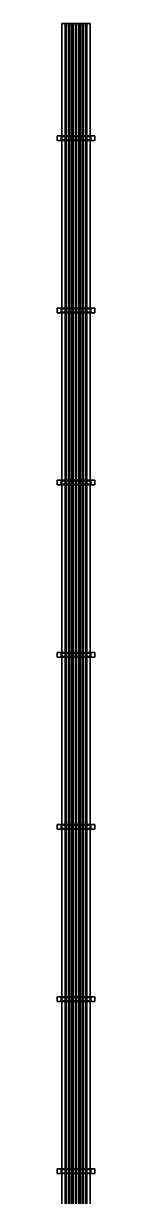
# Model space of a CAD drawing. Header units: millimetres. Extents: x -25000 to 25000, y -60388 to 35000.
# Drawn here: x -330 to 330, y 14560 to 35000 of the extents above; entities that cross this region are included whole.
import ezdxf

# ---------------------------------------------------------------- set-up
doc = ezdxf.new("R2010")
doc.units = ezdxf.units.MM
for name, color, linetype in [('KBL_ENERJI_2X25', 5, 'CONTINUOUS'), ('TAVA_KONSOL', 9, 'CONTINUOUS'), ('TAVA_PROFILI', 6, 'CONTINUOUS')]:
    doc.layers.add(name, color=color, linetype=linetype)

msp = doc.modelspace()

# ---------------------------------------------------------------- linework, layer by layer
at = {"layer": 'KBL_ENERJI_2X25'}
for p, q in [((-170, 35000, 7660), (-190, 35000, 7660)), ((-190, 35000, 7660), (-190, -100, 7660)), ((-170, 35000, 7680), (-190, 35000, 7680)), ((-190, 35000, 7680), (-190, -100, 7680)), ((-190, 35000, 7660), (-190, 35000, 7680)), ((-170, 35000, 7690), (-190, 35000, 7690)), ((-190, 35000, 7690), (-190, -100, 7690)), ((-170, 35000, 7710), (-190, 35000, 7710)), ((-190, 35000, 7710), (-190, -100, 7710)), ((-190, 35000, 7690), (-190, 35000, 7710)), ((-170, -100, 7660), (-170, 35000, 7660)), ((-170, -100, 7680), (-170, 35000, 7680)), ((-170, 35000, 7660), (-170, 35000, 7680)), ((-170, -100, 7690), (-170, 35000, 7690)), ((-170, -100, 7710), (-170, 35000, 7710)), ((-170, 35000, 7690), (-170, 35000, 7710)), ((-110, 35000, 7660), (-130, 35000, 7660)), ((-130, 35000, 7660), (-130, -100, 7660)), ((-110, 35000, 7680), (-130, 35000, 7680)), ((-130, 35000, 7680), (-130, -100, 7680)), ((-130, 35000, 7660), (-130, 35000, 7680)), ((-110, 35000, 7690), (-130, 35000, 7690)), ((-130, 35000, 7690), (-130, -100, 7690)), ((-110, 35000, 7710), (-130, 35000, 7710)), ((-130, 35000, 7710), (-130, -100, 7710)), ((-130, 35000, 7690), (-130, 35000, 7710)), ((-110, -100, 7660), (-110, 35000, 7660)), ((-110, -100, 7680), (-110, 35000, 7680)), ((-110, 35000, 7660), (-110, 35000, 7680)), ((-110, -100, 7690), (-110, 35000, 7690)), ((-110, -100, 7710), (-110, 35000, 7710)), ((-110, 35000, 7690), (-110, 35000, 7710)), ((-50, 35000, 7660), (-70, 35000, 7660)), ((-70, 35000, 7660), (-70, -100, 7660)), ((-50, 35000, 7680), (-70, 35000, 7680)), ((-70, 35000, 7680), (-70, -100, 7680)), ((-70, 35000, 7660), (-70, 35000, 7680)), ((-50, 35000, 7690), (-70, 35000, 7690)), ((-70, 35000, 7690), (-70, -100, 7690)), ((-50, 35000, 7710), (-70, 35000, 7710)), ((-70, 35000, 7710), (-70, -100, 7710)), ((-70, 35000, 7690), (-70, 35000, 7710)), ((-50, -100, 7660), (-50, 35000, 7660)), ((-50, -100, 7680), (-50, 35000, 7680)), ((-50, 35000, 7660), (-50, 35000, 7680)), ((-50, -100, 7690), (-50, 35000, 7690)), ((-50, -100, 7710), (-50, 35000, 7710)), ((-50, 35000, 7690), (-50, 35000, 7710)), ((10, 35000, 7660), (-10, 35000, 7660)), ((-10, 35000, 7660), (-10, -100, 7660)), ((10, 35000, 7680), (-10, 35000, 7680)), ((-10, 35000, 7680), (-10, -100, 7680)), ((-10, 35000, 7660), (-10, 35000, 7680)), ((10, 35000, 7690), (-10, 35000, 7690)), ((-10, 35000, 7690), (-10, -100, 7690)), ((10, 35000, 7710), (-10, 35000, 7710)), ((-10, 35000, 7710), (-10, -100, 7710)), ((-10, 35000, 7690), (-10, 35000, 7710)), ((10, -100, 7660), (10, 35000, 7660)), ((10, -100, 7680), (10, 35000, 7680)), ((10, 35000, 7660), (10, 35000, 7680)), ((10, -100, 7690), (10, 35000, 7690)), ((10, -100, 7710), (10, 35000, 7710)), ((10, 35000, 7690), (10, 35000, 7710)), ((70, 35000, 7660), (50, 35000, 7660)), ((50, 35000, 7660), (50, -100, 7660)), ((70, 35000, 7680), (50, 35000, 7680)), ((50, 35000, 7680), (50, -100, 7680)), ((50, 35000, 7660), (50, 35000, 7680)), ((70, 35000, 7690), (50, 35000, 7690)), ((50, 35000, 7690), (50, -100, 7690)), ((70, 35000, 7710), (50, 35000, 7710)), ((50, 35000, 7710), (50, -100, 7710)), ((50, 35000, 7690), (50, 35000, 7710)), ((70, -100, 7660), (70, 35000, 7660)), ((70, -100, 7680), (70, 35000, 7680)), ((70, 35000, 7660), (70, 35000, 7680)), ((70, -100, 7690), (70, 35000, 7690)), ((70, -100, 7710), (70, 35000, 7710)), ((70, 35000, 7690), (70, 35000, 7710)), ((130, 35000, 7660), (110, 35000, 7660)), ((110, 35000, 7660), (110, -100, 7660)), ((130, 35000, 7680), (110, 35000, 7680)), ((110, 35000, 7680), (110, -100, 7680)), ((110, 35000, 7660), (110, 35000, 7680)), ((130, 35000, 7690), (110, 35000, 7690)), ((110, 35000, 7690), (110, -100, 7690)), ((130, 35000, 7710), (110, 35000, 7710)), ((110, 35000, 7710), (110, -100, 7710)), ((110, 35000, 7690), (110, 35000, 7710)), ((130, -100, 7660), (130, 35000, 7660)), ((130, -100, 7680), (130, 35000, 7680)), ((130, 35000, 7660), (130, 35000, 7680)), ((130, -100, 7690), (130, 35000, 7690)), ((130, -100, 7710), (130, 35000, 7710)), ((130, 35000, 7690), (130, 35000, 7710)), ((190, 35000, 7660), (170, 35000, 7660)), ((170, 35000, 7660), (170, -100, 7660)), ((190, 35000, 7680), (170, 35000, 7680)), ((170, 35000, 7680), (170, -100, 7680)), ((170, 35000, 7660), (170, 35000, 7680)), ((190, 35000, 7690), (170, 35000, 7690)), ((170, 35000, 7690), (170, -100, 7690)), ((190, 35000, 7710), (170, 35000, 7710)), ((170, 35000, 7710), (170, -100, 7710)), ((170, 35000, 7690), (170, 35000, 7710)), ((190, -100, 7660), (190, 35000, 7660)), ((190, -100, 7680), (190, 35000, 7680)), ((190, 35000, 7660), (190, 35000, 7680)), ((190, -100, 7690), (190, 35000, 7690)), ((190, -100, 7710), (190, 35000, 7710)), ((190, 35000, 7690), (190, 35000, 7710))]:
    msp.add_line(p, q, dxfattribs=at)
for points in [[(-190, -100, 7660), (-170, -100, 7660), (-170, 35000, 7660), (-190, 35000, 7660)], [(-190, -100, 7680), (-170, -100, 7680), (-170, 35000, 7680), (-190, 35000, 7680)], [(-190, 35000, 7660), (-170, 35000, 7660), (-170, 35000, 7680), (-190, 35000, 7680)], [(-190, -100, 7660), (-190, 35000, 7660), (-190, 35000, 7680), (-190, -100, 7680)], [(-190, -100, 7690), (-170, -100, 7690), (-170, 35000, 7690), (-190, 35000, 7690)], [(-190, -100, 7710), (-170, -100, 7710), (-170, 35000, 7710), (-190, 35000, 7710)], [(-190, 35000, 7690), (-170, 35000, 7690), (-170, 35000, 7710), (-190, 35000, 7710)], [(-190, -100, 7690), (-190, 35000, 7690), (-190, 35000, 7710), (-190, -100, 7710)], [(-170, -100, 7660), (-170, 35000, 7660), (-170, 35000, 7680), (-170, -100, 7680)], [(-170, -100, 7690), (-170, 35000, 7690), (-170, 35000, 7710), (-170, -100, 7710)], [(-130, -100, 7660), (-110, -100, 7660), (-110, 35000, 7660), (-130, 35000, 7660)], [(-130, -100, 7680), (-110, -100, 7680), (-110, 35000, 7680), (-130, 35000, 7680)], [(-130, 35000, 7660), (-110, 35000, 7660), (-110, 35000, 7680), (-130, 35000, 7680)], [(-130, -100, 7660), (-130, 35000, 7660), (-130, 35000, 7680), (-130, -100, 7680)], [(-130, -100, 7690), (-110, -100, 7690), (-110, 35000, 7690), (-130, 35000, 7690)], [(-130, -100, 7710), (-110, -100, 7710), (-110, 35000, 7710), (-130, 35000, 7710)], [(-130, 35000, 7690), (-110, 35000, 7690), (-110, 35000, 7710), (-130, 35000, 7710)], [(-130, -100, 7690), (-130, 35000, 7690), (-130, 35000, 7710), (-130, -100, 7710)], [(-110, -100, 7660), (-110, 35000, 7660), (-110, 35000, 7680), (-110, -100, 7680)], [(-110, -100, 7690), (-110, 35000, 7690), (-110, 35000, 7710), (-110, -100, 7710)], [(-70, -100, 7660), (-50, -100, 7660), (-50, 35000, 7660), (-70, 35000, 7660)], [(-70, -100, 7680), (-50, -100, 7680), (-50, 35000, 7680), (-70, 35000, 7680)], [(-70, 35000, 7660), (-50, 35000, 7660), (-50, 35000, 7680), (-70, 35000, 7680)], [(-70, -100, 7660), (-70, 35000, 7660), (-70, 35000, 7680), (-70, -100, 7680)], [(-70, -100, 7690), (-50, -100, 7690), (-50, 35000, 7690), (-70, 35000, 7690)], [(-70, -100, 7710), (-50, -100, 7710), (-50, 35000, 7710), (-70, 35000, 7710)], [(-70, 35000, 7690), (-50, 35000, 7690), (-50, 35000, 7710), (-70, 35000, 7710)], [(-70, -100, 7690), (-70, 35000, 7690), (-70, 35000, 7710), (-70, -100, 7710)], [(-50, -100, 7660), (-50, 35000, 7660), (-50, 35000, 7680), (-50, -100, 7680)], [(-50, -100, 7690), (-50, 35000, 7690), (-50, 35000, 7710), (-50, -100, 7710)], [(-10, -100, 7660), (10, -100, 7660), (10, 35000, 7660), (-10, 35000, 7660)], [(-10, -100, 7680), (10, -100, 7680), (10, 35000, 7680), (-10, 35000, 7680)], [(-10, 35000, 7660), (10, 35000, 7660), (10, 35000, 7680), (-10, 35000, 7680)], [(-10, -100, 7660), (-10, 35000, 7660), (-10, 35000, 7680), (-10, -100, 7680)], [(-10, -100, 7690), (10, -100, 7690), (10, 35000, 7690), (-10, 35000, 7690)], [(-10, -100, 7710), (10, -100, 7710), (10, 35000, 7710), (-10, 35000, 7710)], [(-10, 35000, 7690), (10, 35000, 7690), (10, 35000, 7710), (-10, 35000, 7710)], [(-10, -100, 7690), (-10, 35000, 7690), (-10, 35000, 7710), (-10, -100, 7710)], [(10, -100, 7660), (10, 35000, 7660), (10, 35000, 7680), (10, -100, 7680)], [(10, -100, 7690), (10, 35000, 7690), (10, 35000, 7710), (10, -100, 7710)], [(50, -100, 7660), (70, -100, 7660), (70, 35000, 7660), (50, 35000, 7660)], [(50, -100, 7680), (70, -100, 7680), (70, 35000, 7680), (50, 35000, 7680)], [(50, 35000, 7660), (70, 35000, 7660), (70, 35000, 7680), (50, 35000, 7680)], [(50, -100, 7660), (50, 35000, 7660), (50, 35000, 7680), (50, -100, 7680)], [(50, -100, 7690), (70, -100, 7690), (70, 35000, 7690), (50, 35000, 7690)], [(50, -100, 7710), (70, -100, 7710), (70, 35000, 7710), (50, 35000, 7710)], [(50, 35000, 7690), (70, 35000, 7690), (70, 35000, 7710), (50, 35000, 7710)], [(50, -100, 7690), (50, 35000, 7690), (50, 35000, 7710), (50, -100, 7710)], [(70, -100, 7660), (70, 35000, 7660), (70, 35000, 7680), (70, -100, 7680)], [(70, -100, 7690), (70, 35000, 7690), (70, 35000, 7710), (70, -100, 7710)], [(110, -100, 7660), (130, -100, 7660), (130, 35000, 7660), (110, 35000, 7660)], [(110, -100, 7680), (130, -100, 7680), (130, 35000, 7680), (110, 35000, 7680)], [(110, 35000, 7660), (130, 35000, 7660), (130, 35000, 7680), (110, 35000, 7680)], [(110, -100, 7660), (110, 35000, 7660), (110, 35000, 7680), (110, -100, 7680)], [(110, -100, 7690), (130, -100, 7690), (130, 35000, 7690), (110, 35000, 7690)], [(110, -100, 7710), (130, -100, 7710), (130, 35000, 7710), (110, 35000, 7710)], [(110, 35000, 7690), (130, 35000, 7690), (130, 35000, 7710), (110, 35000, 7710)], [(110, -100, 7690), (110, 35000, 7690), (110, 35000, 7710), (110, -100, 7710)], [(130, -100, 7660), (130, 35000, 7660), (130, 35000, 7680), (130, -100, 7680)], [(130, -100, 7690), (130, 35000, 7690), (130, 35000, 7710), (130, -100, 7710)], [(170, -100, 7660), (190, -100, 7660), (190, 35000, 7660), (170, 35000, 7660)], [(170, -100, 7680), (190, -100, 7680), (190, 35000, 7680), (170, 35000, 7680)], [(170, 35000, 7660), (190, 35000, 7660), (190, 35000, 7680), (170, 35000, 7680)], [(170, -100, 7660), (170, 35000, 7660), (170, 35000, 7680), (170, -100, 7680)], [(170, -100, 7690), (190, -100, 7690), (190, 35000, 7690), (170, 35000, 7690)], [(170, -100, 7710), (190, -100, 7710), (190, 35000, 7710), (170, 35000, 7710)], [(170, 35000, 7690), (190, 35000, 7690), (190, 35000, 7710), (170, 35000, 7710)], [(170, -100, 7690), (170, 35000, 7690), (170, 35000, 7710), (170, -100, 7710)], [(190, -100, 7660), (190, 35000, 7660), (190, 35000, 7680), (190, -100, 7680)], [(190, -100, 7690), (190, 35000, 7690), (190, 35000, 7710), (190, -100, 7710)]]:
    msp.add_3dface(points, dxfattribs=at)
at = {"layer": 'TAVA_KONSOL'}
for p, q in [((330, 33040, 7600), (-330, 33040, 7600)), ((-330, 33040, 7600), (-330, 32960, 7600)), ((330, 33040, 7650), (-330, 33040, 7650)), ((-330, 33040, 7650), (-330, 32960, 7650)), ((-330, 33040, 7600), (-330, 33040, 7650)), ((-330, 32960, 7600), (330, 32960, 7600)), ((-330, 32960, 7650), (330, 32960, 7650)), ((-330, 32960, 7600), (-330, 32960, 7650)), ((260, 33030, 7650), (-260, 33030, 7650)), ((-260, 33030, 7650), (-260, 32970, 7650)), ((260, 33030, 7675), (-260, 33030, 7675)), ((-260, 33030, 7675), (-260, 32970, 7675)), ((-260, 33030, 7650), (-260, 33030, 7675)), ((-260, 32970, 7650), (260, 32970, 7650)), ((-260, 32970, 7675), (260, 32970, 7675)), ((-260, 32970, 7650), (-260, 32970, 7675)), ((260, 32970, 7650), (260, 33030, 7650)), ((260, 32970, 7675), (260, 33030, 7675)), ((260, 33030, 7650), (260, 33030, 7675)), ((260, 32970, 7650), (260, 32970, 7675)), ((330, 32960, 7600), (330, 33040, 7600)), ((330, 32960, 7650), (330, 33040, 7650)), ((330, 33040, 7600), (330, 33040, 7650)), ((330, 32960, 7600), (330, 32960, 7650)), ((330, 30040, 7600), (-330, 30040, 7600)), ((-330, 30040, 7600), (-330, 29960, 7600)), ((330, 30040, 7650), (-330, 30040, 7650)), ((-330, 30040, 7650), (-330, 29960, 7650)), ((-330, 30040, 7600), (-330, 30040, 7650)), ((-330, 29960, 7600), (330, 29960, 7600)), ((-330, 29960, 7650), (330, 29960, 7650)), ((-330, 29960, 7600), (-330, 29960, 7650)), ((260, 30030, 7650), (-260, 30030, 7650)), ((-260, 30030, 7650), (-260, 29970, 7650)), ((260, 30030, 7675), (-260, 30030, 7675)), ((-260, 30030, 7675), (-260, 29970, 7675)), ((-260, 30030, 7650), (-260, 30030, 7675)), ((-260, 29970, 7650), (260, 29970, 7650)), ((-260, 29970, 7675), (260, 29970, 7675)), ((-260, 29970, 7650), (-260, 29970, 7675)), ((260, 29970, 7650), (260, 30030, 7650)), ((260, 29970, 7675), (260, 30030, 7675)), ((260, 30030, 7650), (260, 30030, 7675)), ((260, 29970, 7650), (260, 29970, 7675)), ((330, 29960, 7600), (330, 30040, 7600)), ((330, 29960, 7650), (330, 30040, 7650)), ((330, 30040, 7600), (330, 30040, 7650)), ((330, 29960, 7600), (330, 29960, 7650)), ((330, 27040, 7600), (-330, 27040, 7600)), ((-330, 27040, 7600), (-330, 26960, 7600)), ((330, 27040, 7650), (-330, 27040, 7650)), ((-330, 27040, 7650), (-330, 26960, 7650)), ((-330, 27040, 7600), (-330, 27040, 7650)), ((260, 27030, 7650), (-260, 27030, 7650)), ((-260, 27030, 7650), (-260, 26970, 7650)), ((260, 27030, 7675), (-260, 27030, 7675)), ((-260, 27030, 7675), (-260, 26970, 7675)), ((-260, 27030, 7650), (-260, 27030, 7675)), ((260, 26970, 7650), (260, 27030, 7650)), ((260, 26970, 7675), (260, 27030, 7675)), ((260, 27030, 7650), (260, 27030, 7675)), ((330, 26960, 7600), (330, 27040, 7600)), ((330, 26960, 7650), (330, 27040, 7650)), ((330, 27040, 7600), (330, 27040, 7650)), ((-330, 26960, 7600), (330, 26960, 7600)), ((-330, 26960, 7650), (330, 26960, 7650)), ((-330, 26960, 7600), (-330, 26960, 7650)), ((-260, 26970, 7650), (260, 26970, 7650)), ((-260, 26970, 7675), (260, 26970, 7675)), ((-260, 26970, 7650), (-260, 26970, 7675)), ((260, 26970, 7650), (260, 26970, 7675)), ((330, 26960, 7600), (330, 26960, 7650)), ((330, 24040, 7600), (-330, 24040, 7600)), ((-330, 24040, 7600), (-330, 23960, 7600)), ((330, 24040, 7650), (-330, 24040, 7650)), ((-330, 24040, 7650), (-330, 23960, 7650)), ((-330, 24040, 7600), (-330, 24040, 7650)), ((-330, 23960, 7600), (330, 23960, 7600)), ((-330, 23960, 7650), (330, 23960, 7650)), ((-330, 23960, 7600), (-330, 23960, 7650)), ((260, 24030, 7650), (-260, 24030, 7650)), ((-260, 24030, 7650), (-260, 23970, 7650)), ((260, 24030, 7675), (-260, 24030, 7675)), ((-260, 24030, 7675), (-260, 23970, 7675)), ((-260, 24030, 7650), (-260, 24030, 7675)), ((-260, 23970, 7650), (260, 23970, 7650)), ((-260, 23970, 7675), (260, 23970, 7675)), ((-260, 23970, 7650), (-260, 23970, 7675)), ((260, 23970, 7650), (260, 24030, 7650)), ((260, 23970, 7675), (260, 24030, 7675)), ((260, 24030, 7650), (260, 24030, 7675)), ((260, 23970, 7650), (260, 23970, 7675)), ((330, 23960, 7600), (330, 24040, 7600)), ((330, 23960, 7650), (330, 24040, 7650)), ((330, 24040, 7600), (330, 24040, 7650)), ((330, 23960, 7600), (330, 23960, 7650)), ((330, 21040, 7600), (-330, 21040, 7600)), ((-330, 21040, 7600), (-330, 20960, 7600)), ((330, 21040, 7650), (-330, 21040, 7650)), ((-330, 21040, 7650), (-330, 20960, 7650)), ((-330, 21040, 7600), (-330, 21040, 7650)), ((-330, 20960, 7600), (330, 20960, 7600)), ((-330, 20960, 7650), (330, 20960, 7650)), ((-330, 20960, 7600), (-330, 20960, 7650)), ((260, 21030, 7650), (-260, 21030, 7650)), ((-260, 21030, 7650), (-260, 20970, 7650)), ((260, 21030, 7675), (-260, 21030, 7675)), ((-260, 21030, 7675), (-260, 20970, 7675)), ((-260, 21030, 7650), (-260, 21030, 7675)), ((-260, 20970, 7650), (260, 20970, 7650)), ((-260, 20970, 7675), (260, 20970, 7675)), ((-260, 20970, 7650), (-260, 20970, 7675)), ((260, 20970, 7650), (260, 21030, 7650)), ((260, 20970, 7675), (260, 21030, 7675)), ((260, 21030, 7650), (260, 21030, 7675)), ((260, 20970, 7650), (260, 20970, 7675)), ((330, 20960, 7600), (330, 21040, 7600)), ((330, 20960, 7650), (330, 21040, 7650)), ((330, 21040, 7600), (330, 21040, 7650)), ((330, 20960, 7600), (330, 20960, 7650)), ((330, 18040, 7600), (-330, 18040, 7600)), ((-330, 18040, 7600), (-330, 17960, 7600)), ((330, 18040, 7650), (-330, 18040, 7650)), ((-330, 18040, 7650), (-330, 17960, 7650)), ((-330, 18040, 7600), (-330, 18040, 7650)), ((260, 18030, 7650), (-260, 18030, 7650)), ((-260, 18030, 7650), (-260, 17970, 7650)), ((260, 18030, 7675), (-260, 18030, 7675)), ((-260, 18030, 7675), (-260, 17970, 7675)), ((-260, 18030, 7650), (-260, 18030, 7675)), ((260, 17970, 7650), (260, 18030, 7650)), ((260, 17970, 7675), (260, 18030, 7675)), ((260, 18030, 7650), (260, 18030, 7675)), ((330, 17960, 7600), (330, 18040, 7600)), ((330, 17960, 7650), (330, 18040, 7650)), ((330, 18040, 7600), (330, 18040, 7650)), ((-330, 17960, 7600), (330, 17960, 7600)), ((-330, 17960, 7650), (330, 17960, 7650)), ((-330, 17960, 7600), (-330, 17960, 7650)), ((-260, 17970, 7650), (260, 17970, 7650)), ((-260, 17970, 7675), (260, 17970, 7675)), ((-260, 17970, 7650), (-260, 17970, 7675)), ((260, 17970, 7650), (260, 17970, 7675)), ((330, 17960, 7600), (330, 17960, 7650)), ((330, 15040, 7600), (-330, 15040, 7600)), ((-330, 15040, 7600), (-330, 14960, 7600)), ((330, 15040, 7650), (-330, 15040, 7650)), ((-330, 15040, 7650), (-330, 14960, 7650)), ((-330, 15040, 7600), (-330, 15040, 7650)), ((-330, 14960, 7600), (330, 14960, 7600)), ((-330, 14960, 7650), (330, 14960, 7650)), ((-330, 14960, 7600), (-330, 14960, 7650)), ((260, 15030, 7650), (-260, 15030, 7650)), ((-260, 15030, 7650), (-260, 14970, 7650)), ((260, 15030, 7675), (-260, 15030, 7675)), ((-260, 15030, 7675), (-260, 14970, 7675)), ((-260, 15030, 7650), (-260, 15030, 7675)), ((-260, 14970, 7650), (260, 14970, 7650)), ((-260, 14970, 7675), (260, 14970, 7675)), ((-260, 14970, 7650), (-260, 14970, 7675)), ((260, 14970, 7650), (260, 15030, 7650)), ((260, 14970, 7675), (260, 15030, 7675)), ((260, 15030, 7650), (260, 15030, 7675)), ((260, 14970, 7650), (260, 14970, 7675)), ((330, 14960, 7600), (330, 15040, 7600)), ((330, 14960, 7650), (330, 15040, 7650)), ((330, 15040, 7600), (330, 15040, 7650)), ((330, 14960, 7600), (330, 14960, 7650))]:
    msp.add_line(p, q, dxfattribs=at)
for points in [[(-330, 32960, 7600), (330, 32960, 7600), (330, 33040, 7600), (-330, 33040, 7600)], [(-330, 32960, 7650), (330, 32960, 7650), (330, 33040, 7650), (-330, 33040, 7650)], [(-330, 33040, 7600), (330, 33040, 7600), (330, 33040, 7650), (-330, 33040, 7650)], [(-330, 32960, 7600), (-330, 33040, 7600), (-330, 33040, 7650), (-330, 32960, 7650)], [(-330, 32960, 7600), (330, 32960, 7600), (330, 32960, 7650), (-330, 32960, 7650)], [(-260, 32970, 7650), (260, 32970, 7650), (260, 33030, 7650), (-260, 33030, 7650)], [(-260, 32970, 7675), (260, 32970, 7675), (260, 33030, 7675), (-260, 33030, 7675)], [(-260, 33030, 7650), (260, 33030, 7650), (260, 33030, 7675), (-260, 33030, 7675)], [(-260, 32970, 7650), (-260, 33030, 7650), (-260, 33030, 7675), (-260, 32970, 7675)], [(-260, 32970, 7650), (260, 32970, 7650), (260, 32970, 7675), (-260, 32970, 7675)], [(260, 32970, 7650), (260, 33030, 7650), (260, 33030, 7675), (260, 32970, 7675)], [(330, 32960, 7600), (330, 33040, 7600), (330, 33040, 7650), (330, 32960, 7650)], [(-330, 29960, 7600), (330, 29960, 7600), (330, 30040, 7600), (-330, 30040, 7600)], [(-330, 29960, 7650), (330, 29960, 7650), (330, 30040, 7650), (-330, 30040, 7650)], [(-330, 30040, 7600), (330, 30040, 7600), (330, 30040, 7650), (-330, 30040, 7650)], [(-330, 29960, 7600), (-330, 30040, 7600), (-330, 30040, 7650), (-330, 29960, 7650)], [(-330, 29960, 7600), (330, 29960, 7600), (330, 29960, 7650), (-330, 29960, 7650)], [(-260, 29970, 7650), (260, 29970, 7650), (260, 30030, 7650), (-260, 30030, 7650)], [(-260, 29970, 7675), (260, 29970, 7675), (260, 30030, 7675), (-260, 30030, 7675)], [(-260, 30030, 7650), (260, 30030, 7650), (260, 30030, 7675), (-260, 30030, 7675)], [(-260, 29970, 7650), (-260, 30030, 7650), (-260, 30030, 7675), (-260, 29970, 7675)], [(-260, 29970, 7650), (260, 29970, 7650), (260, 29970, 7675), (-260, 29970, 7675)], [(260, 29970, 7650), (260, 30030, 7650), (260, 30030, 7675), (260, 29970, 7675)], [(330, 29960, 7600), (330, 30040, 7600), (330, 30040, 7650), (330, 29960, 7650)], [(-330, 26960, 7600), (330, 26960, 7600), (330, 27040, 7600), (-330, 27040, 7600)], [(-330, 26960, 7650), (330, 26960, 7650), (330, 27040, 7650), (-330, 27040, 7650)], [(-330, 27040, 7600), (330, 27040, 7600), (330, 27040, 7650), (-330, 27040, 7650)], [(-330, 26960, 7600), (-330, 27040, 7600), (-330, 27040, 7650), (-330, 26960, 7650)], [(-260, 26970, 7650), (260, 26970, 7650), (260, 27030, 7650), (-260, 27030, 7650)], [(-260, 26970, 7675), (260, 26970, 7675), (260, 27030, 7675), (-260, 27030, 7675)], [(-260, 27030, 7650), (260, 27030, 7650), (260, 27030, 7675), (-260, 27030, 7675)], [(-260, 26970, 7650), (-260, 27030, 7650), (-260, 27030, 7675), (-260, 26970, 7675)], [(260, 26970, 7650), (260, 27030, 7650), (260, 27030, 7675), (260, 26970, 7675)], [(330, 26960, 7600), (330, 27040, 7600), (330, 27040, 7650), (330, 26960, 7650)], [(-330, 26960, 7600), (330, 26960, 7600), (330, 26960, 7650), (-330, 26960, 7650)], [(-260, 26970, 7650), (260, 26970, 7650), (260, 26970, 7675), (-260, 26970, 7675)], [(-330, 23960, 7600), (330, 23960, 7600), (330, 24040, 7600), (-330, 24040, 7600)], [(-330, 23960, 7650), (330, 23960, 7650), (330, 24040, 7650), (-330, 24040, 7650)], [(-330, 24040, 7600), (330, 24040, 7600), (330, 24040, 7650), (-330, 24040, 7650)], [(-330, 23960, 7600), (-330, 24040, 7600), (-330, 24040, 7650), (-330, 23960, 7650)], [(-330, 23960, 7600), (330, 23960, 7600), (330, 23960, 7650), (-330, 23960, 7650)], [(-260, 23970, 7650), (260, 23970, 7650), (260, 24030, 7650), (-260, 24030, 7650)], [(-260, 23970, 7675), (260, 23970, 7675), (260, 24030, 7675), (-260, 24030, 7675)], [(-260, 24030, 7650), (260, 24030, 7650), (260, 24030, 7675), (-260, 24030, 7675)], [(-260, 23970, 7650), (-260, 24030, 7650), (-260, 24030, 7675), (-260, 23970, 7675)], [(-260, 23970, 7650), (260, 23970, 7650), (260, 23970, 7675), (-260, 23970, 7675)], [(260, 23970, 7650), (260, 24030, 7650), (260, 24030, 7675), (260, 23970, 7675)], [(330, 23960, 7600), (330, 24040, 7600), (330, 24040, 7650), (330, 23960, 7650)], [(-330, 20960, 7600), (330, 20960, 7600), (330, 21040, 7600), (-330, 21040, 7600)], [(-330, 20960, 7650), (330, 20960, 7650), (330, 21040, 7650), (-330, 21040, 7650)], [(-330, 21040, 7600), (330, 21040, 7600), (330, 21040, 7650), (-330, 21040, 7650)], [(-330, 20960, 7600), (-330, 21040, 7600), (-330, 21040, 7650), (-330, 20960, 7650)], [(-330, 20960, 7600), (330, 20960, 7600), (330, 20960, 7650), (-330, 20960, 7650)], [(-260, 20970, 7650), (260, 20970, 7650), (260, 21030, 7650), (-260, 21030, 7650)], [(-260, 20970, 7675), (260, 20970, 7675), (260, 21030, 7675), (-260, 21030, 7675)], [(-260, 21030, 7650), (260, 21030, 7650), (260, 21030, 7675), (-260, 21030, 7675)], [(-260, 20970, 7650), (-260, 21030, 7650), (-260, 21030, 7675), (-260, 20970, 7675)], [(-260, 20970, 7650), (260, 20970, 7650), (260, 20970, 7675), (-260, 20970, 7675)], [(260, 20970, 7650), (260, 21030, 7650), (260, 21030, 7675), (260, 20970, 7675)], [(330, 20960, 7600), (330, 21040, 7600), (330, 21040, 7650), (330, 20960, 7650)], [(-330, 17960, 7600), (330, 17960, 7600), (330, 18040, 7600), (-330, 18040, 7600)], [(-330, 17960, 7650), (330, 17960, 7650), (330, 18040, 7650), (-330, 18040, 7650)], [(-330, 18040, 7600), (330, 18040, 7600), (330, 18040, 7650), (-330, 18040, 7650)], [(-330, 17960, 7600), (-330, 18040, 7600), (-330, 18040, 7650), (-330, 17960, 7650)], [(-260, 17970, 7650), (260, 17970, 7650), (260, 18030, 7650), (-260, 18030, 7650)], [(-260, 17970, 7675), (260, 17970, 7675), (260, 18030, 7675), (-260, 18030, 7675)], [(-260, 18030, 7650), (260, 18030, 7650), (260, 18030, 7675), (-260, 18030, 7675)], [(-260, 17970, 7650), (-260, 18030, 7650), (-260, 18030, 7675), (-260, 17970, 7675)], [(260, 17970, 7650), (260, 18030, 7650), (260, 18030, 7675), (260, 17970, 7675)], [(330, 17960, 7600), (330, 18040, 7600), (330, 18040, 7650), (330, 17960, 7650)], [(-330, 17960, 7600), (330, 17960, 7600), (330, 17960, 7650), (-330, 17960, 7650)], [(-260, 17970, 7650), (260, 17970, 7650), (260, 17970, 7675), (-260, 17970, 7675)], [(-330, 14960, 7600), (330, 14960, 7600), (330, 15040, 7600), (-330, 15040, 7600)], [(-330, 14960, 7650), (330, 14960, 7650), (330, 15040, 7650), (-330, 15040, 7650)], [(-330, 15040, 7600), (330, 15040, 7600), (330, 15040, 7650), (-330, 15040, 7650)], [(-330, 14960, 7600), (-330, 15040, 7600), (-330, 15040, 7650), (-330, 14960, 7650)], [(-330, 14960, 7600), (330, 14960, 7600), (330, 14960, 7650), (-330, 14960, 7650)], [(-260, 14970, 7650), (260, 14970, 7650), (260, 15030, 7650), (-260, 15030, 7650)], [(-260, 14970, 7675), (260, 14970, 7675), (260, 15030, 7675), (-260, 15030, 7675)], [(-260, 15030, 7650), (260, 15030, 7650), (260, 15030, 7675), (-260, 15030, 7675)], [(-260, 14970, 7650), (-260, 15030, 7650), (-260, 15030, 7675), (-260, 14970, 7675)], [(-260, 14970, 7650), (260, 14970, 7650), (260, 14970, 7675), (-260, 14970, 7675)], [(260, 14970, 7650), (260, 15030, 7650), (260, 15030, 7675), (260, 14970, 7675)], [(330, 14960, 7600), (330, 15040, 7600), (330, 15040, 7650), (330, 14960, 7650)]]:
    msp.add_3dface(points, dxfattribs=at)
at = {"layer": 'TAVA_PROFILI'}
for p, q in [((250, 35000, 7650), (-250, 35000, 7650)), ((-250, 35000, 7650), (-250, -100, 7650)), ((250, 35000, 7653), (-250, 35000, 7653)), ((-250, 35000, 7653), (-250, -100, 7653)), ((-250, 35000, 7650), (-250, 35000, 7653)), ((-247, 35000, 7650), (-250, 35000, 7650)), ((-250, 35000, 7650), (-250, -100, 7650)), ((-247, 35000, 7800), (-250, 35000, 7800)), ((-250, 35000, 7800), (-250, -100, 7800)), ((-250, 35000, 7650), (-250, 35000, 7800)), ((-247, -100, 7650), (-247, 35000, 7650)), ((-247, -100, 7800), (-247, 35000, 7800)), ((-247, 35000, 7650), (-247, 35000, 7800)), ((250, 35000, 7650), (247, 35000, 7650)), ((247, 35000, 7650), (247, -100, 7650)), ((250, 35000, 7800), (247, 35000, 7800)), ((247, 35000, 7800), (247, -100, 7800)), ((247, 35000, 7650), (247, 35000, 7800)), ((250, -100, 7650), (250, 35000, 7650)), ((250, -100, 7653), (250, 35000, 7653)), ((250, 35000, 7650), (250, 35000, 7653)), ((250, -100, 7650), (250, 35000, 7650)), ((250, -100, 7800), (250, 35000, 7800)), ((250, 35000, 7650), (250, 35000, 7800))]:
    msp.add_line(p, q, dxfattribs=at)
for points in [[(-250, -100, 7650), (250, -100, 7650), (250, 35000, 7650), (-250, 35000, 7650)], [(-250, -100, 7653), (250, -100, 7653), (250, 35000, 7653), (-250, 35000, 7653)], [(-250, 35000, 7650), (250, 35000, 7650), (250, 35000, 7653), (-250, 35000, 7653)], [(-250, -100, 7650), (-250, 35000, 7650), (-250, 35000, 7653), (-250, -100, 7653)], [(-250, -100, 7650), (-247, -100, 7650), (-247, 35000, 7650), (-250, 35000, 7650)], [(-250, -100, 7800), (-247, -100, 7800), (-247, 35000, 7800), (-250, 35000, 7800)], [(-250, 35000, 7650), (-247, 35000, 7650), (-247, 35000, 7800), (-250, 35000, 7800)], [(-250, -100, 7650), (-250, 35000, 7650), (-250, 35000, 7800), (-250, -100, 7800)], [(-247, -100, 7650), (-247, 35000, 7650), (-247, 35000, 7800), (-247, -100, 7800)], [(247, -100, 7650), (250, -100, 7650), (250, 35000, 7650), (247, 35000, 7650)], [(247, -100, 7800), (250, -100, 7800), (250, 35000, 7800), (247, 35000, 7800)], [(247, 35000, 7650), (250, 35000, 7650), (250, 35000, 7800), (247, 35000, 7800)], [(247, -100, 7650), (247, 35000, 7650), (247, 35000, 7800), (247, -100, 7800)], [(250, -100, 7650), (250, 35000, 7650), (250, 35000, 7653), (250, -100, 7653)], [(250, -100, 7650), (250, 35000, 7650), (250, 35000, 7800), (250, -100, 7800)]]:
    msp.add_3dface(points, dxfattribs=at)

doc.saveas('drawing.dxf')
